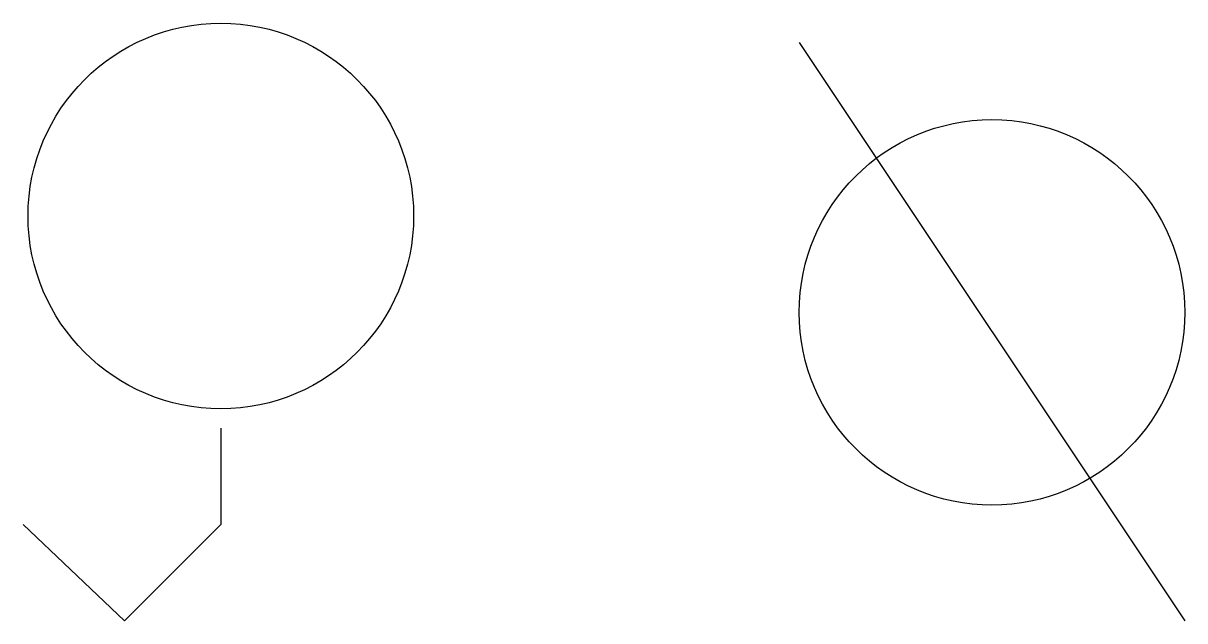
# Model space of a CAD drawing. Header units: metres. Extents: x -5.1 to 25, y -5 to 10.5.
import ezdxf

# ---------------------------------------------------------------- set-up
doc = ezdxf.new("R2010")
doc.units = ezdxf.units.M

msp = doc.modelspace()

# ---------------------------------------------------------------- linework, layer by layer
for p, q in [((15, 10), (25, -5)), ((0, 0), (0, -2.5)), ((-2.5, -5), (-5.125, -2.5)), ((0, -2.5), (-2.5, -5))]:
    msp.add_line(p, q)
for centre in [(0, 5.5), (20, 3)]:
    msp.add_circle(centre, 5)

doc.saveas('drawing.dxf')
